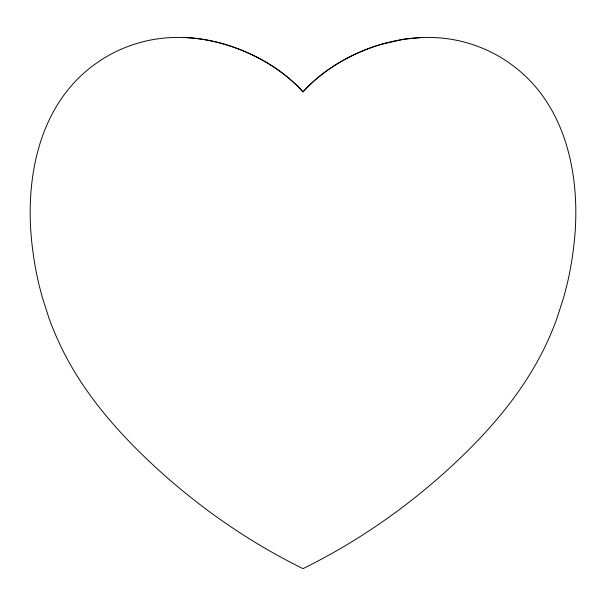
<?xml version="1.0" encoding="UTF-8"?>
<svg xmlns="http://www.w3.org/2000/svg" width="606" height="606" viewBox="0 0 606 606"><rect width="100%" height="100%" fill="white"/><g stroke="black" fill="none" stroke-linecap="round" stroke-linejoin="round"><path stroke-width="0.91" d="M422.359 37.458L403.907 39.208L381.113 44.367A185.322 185.322 0 0 0 340.875 61.668C326.869 69.819 313.878 79.841 303 91.885A186.337 127.343 0 0 0 269.556 64.312C230.447 40.276 181.436 29.83 136.804 43.488A139.357 139.357 0 0 0 91.733 66.645C36.686 108.595 24.096 184.179 32.595 249.081A323.884 323.884 0 0 0 38.996 284.661L41.958 296.152L48.919 318.014A298.629 298.629 0 0 0 61.759 348.291C84.461 394.718 119.23 433.987 157.083 468.658A642.224 642.224 0 0 0 225.258 522.955C250.028 540.029 275.995 555.369 303 568.625C330.005 555.369 355.972 540.029 380.742 522.955A642.224 642.224 0 0 0 448.91 468.658C486.769 433.994 521.531 394.711 544.241 348.291A298.629 298.629 0 0 0 557.081 318.014L564.042 296.152L567.004 284.661A323.884 323.884 0 0 0 573.405 249.081C581.904 184.179 569.314 108.588 514.267 66.652A139.357 139.357 0 0 0 469.195 43.488C424.571 29.845 375.546 40.261 336.451 64.319A186.337 127.343 0 0 0 303.023 91.892C292.122 79.863 279.146 69.811 265.125 61.676A185.322 185.322 0 0 0 224.887 44.382C211.494 40.39 197.617 37.951 183.641 37.458"/></g></svg>
